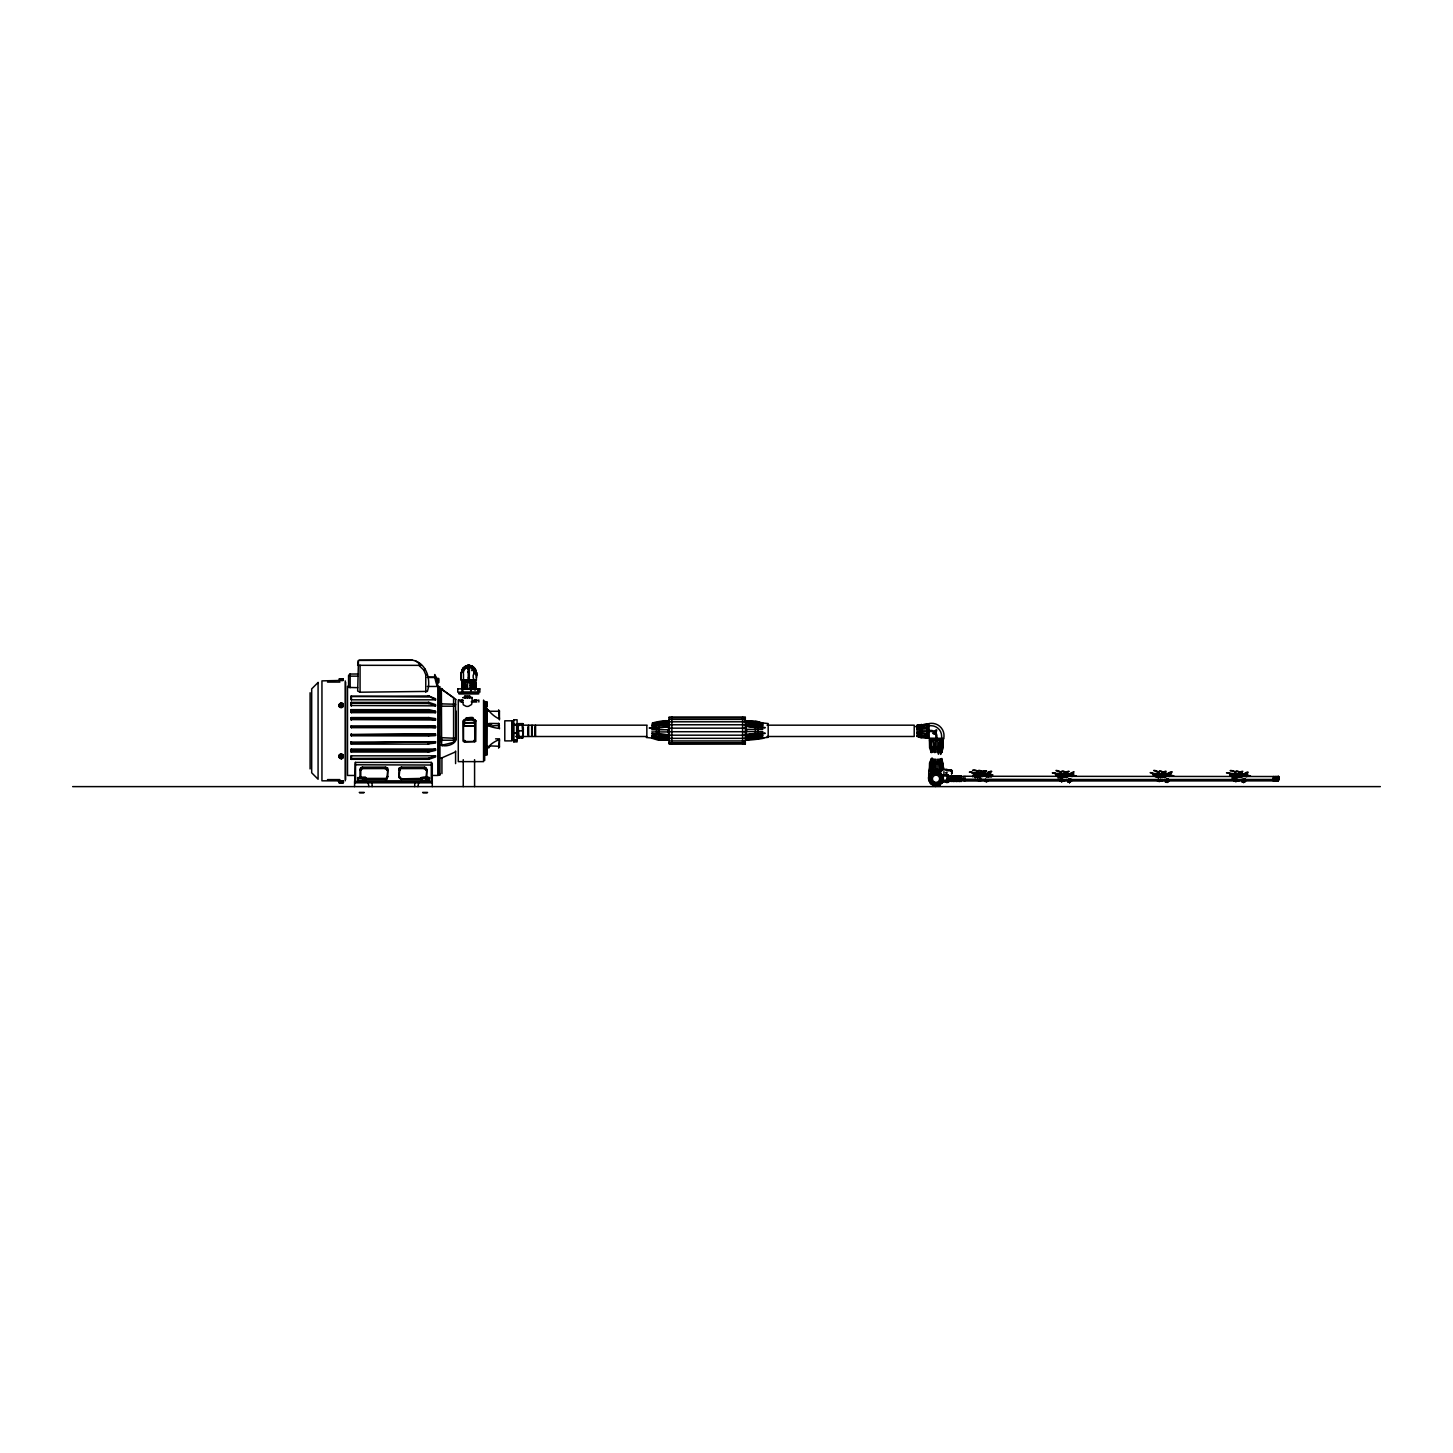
<?xml version="1.0" encoding="UTF-8"?>
<svg xmlns="http://www.w3.org/2000/svg" width="1453" height="1453" viewBox="0 0 1453 1453"><rect width="100%" height="100%" fill="white"/><g stroke="black" fill="none" stroke-linecap="round" stroke-linejoin="round"><path stroke-width="1.5" d="M439.95 775.067L439.95 773.559M461.128 675.046L461.128 679.804L463.489 680.022L463.489 673.629M469.301 671.322L469.301 680.022L468.229 680.022L468.229 671.322M476.421 677.861L476.421 674.864M941.653 738.378L941.653 736.29A10.589 10.589 0 0 0 931.064 725.701L928.976 725.701M980.557 776.592L982.373 775.848L977.869 777.264L976.888 776.047M988.984 780.007L987.241 780.079M1064.05 779.807L1062.288 780.043L1063.814 781.26C1067.101 779.208 1059.746 781.696 1063.596 779.643A2.143 1.816 -90 0 0 1062.833 779.825L1061.762 781.605L1060 781.006L1061.725 781.514M1062.851 777.664L1063.251 777.083A5.449 2.561 -90 0 1 1064.341 776.629L1064.722 776.411A2.143 1.816 -90 0 0 1063.941 776.61C1067.882 777.682 1061.435 774.958 1062.107 777.954M1071.86 780.733L1070.534 780.588M1238.283 779.789L1237.72 779.571A2.143 1.816 -90 0 0 1237.012 779.752L1235.94 781.551L1234.051 781.096L1234.977 780.642M1246.111 780.661L1245.512 780.443A2.143 1.816 -90 0 0 1244.803 780.642C1241.934 783.603 1248.69 777.591 1243.75 782.422L1241.879 782.041M461.128 674.21L461.128 675.645L461.128 672.848M461.128 674.065L461.364 672.067M461.128 673.629L461.255 672.557M468.266 664.984L468.229 672.63M468.011 665.946L469.61 666.128L467.993 665.438M469.301 672.63L469.319 664.984L469.301 669.524M476.33 673.502C476.657 670.432 470.845 674.101 474.059 680.022L476.421 679.804M474.078 672.067C474.786 675.518 478.655 669.27 476.548 676.008M468.247 669.524L468.247 665.002M945.83 780.842L945.83 781.968M946.266 775.484C931.991 777.609 953.114 771.706 946.266 780.552M985.969 775.684L984.843 774.921A6.139 3.959 -90 0 0 983.154 775.43C981.393 777.827 992.054 772.251 981.592 775.993C979.703 776.084 987.677 774.849 982.737 776.592M991.89 776.538L989.947 776.556M1073.604 774.195L1072.477 773.432A6.139 3.959 -90 0 0 1070.788 773.94L1069.898 775.175L1072.06 774.267L1068.809 774.304L1068.827 775.393L1073.767 773.831L1070.843 773.377L1069.608 774.921L1070.861 773.232A6.175 6.175 0 0 1 1073.331 772.142C1077.436 769.89 1064.086 778.517 1066.756 775.666A4.087 3.015 -90 0 0 1065.467 775.321C1061.544 776.574 1061.634 777.573 1061.398 773.868A5.449 2.561 -90 0 0 1060.309 773.414C1057.602 774.867 1066.665 773.668 1059.582 774.086M1165.56 776.719C1155.426 771.997 1152.883 775.702 1163.018 775.212A4.087 3.015 -90 0 1 1164.307 775.557C1164.925 775.956 1157.987 777.627 1157.478 776.865M401.646 779.462L401.646 778.39A1.853 1.816 0 0 1 399.811 776.574L399.03 776.792A2.652 2.615 0 0 0 401.3 779.026L421.951 779.044M424.185 768.619L424.53 767.166A2.652 2.615 0 0 1 426.819 769.4L426.819 776.792A2.652 2.615 0 0 1 426.292 778.027M928.667 778.081L928.776 771.162L930.937 771.198L930.138 775.993M935.332 786.545L935.223 785.383L936.84 785.401L935.078 785.401M935.46 769.672L935.623 759.12M937.076 769.69L937.239 759.138M943.887 775.103L943.923 771.597M471.462 689.467L471.48 681.838L471.244 692.155M472.861 689.467L473.042 682.274L471.644 682.274M939.292 740.63C938.184 772.469 937.367 738.342 940.672 740.63L939.782 752.472L940.672 740.63M360.072 665.22L360.072 692.209L427.364 691.41C431.45 679.405 426.165 662.514 412.489 660.189L358.473 660.407L357.674 691.029L360.072 692.209M387.806 769.727L387.007 777.119A1.853 1.816 0 0 1 385.154 778.953L364.885 778.953L385.499 779.026A2.652 2.615 0 0 0 387.788 776.792L387.788 769.4A2.652 2.615 0 0 0 385.499 767.166L385.172 768.619M421.933 778.953L401.627 778.844L421.933 778.408M426.437 770.526L426.038 770.417A1.853 1.816 0 0 0 424.185 768.601L425.202 768.147A2.652 2.615 0 0 1 426.492 769.255M468.084 665.801L469.682 665.801M387.243 770.508L387.007 770.417A1.853 1.816 0 0 0 385.154 768.601L386.171 768.147A2.652 2.615 0 0 1 387.261 768.982M385.172 768.564L362.614 768.601A1.853 1.816 0 0 0 360.78 770.417L359.999 770.217A2.652 2.615 0 0 1 360.326 769.255M412.47 660.261L359.272 660.261M424.185 768.564L401.646 768.601A1.853 1.816 0 0 0 399.811 770.417L399.03 770.217A2.652 2.615 0 0 1 400.647 768.147L424.222 767.947M473.987 688.704L474.277 681.838L474.259 689.467M474.386 689.83L474.622 684.436M474.913 689.067L475.095 681.838L475.185 689.83M942.198 740.63C939.619 771.47 940.509 741.084 942.997 740.63L941.562 752.472L943.197 747.823L943.233 740.195L929.448 740.195L929.593 747.823L931.337 752.472L930.083 740.195L931.228 752.472M931.972 769.255L933.026 759.084L931.972 769.255L933.534 769.636L934.424 759.102L933.371 769.273M985.752 774.031L987.568 773.995L985.697 773.632A6.175 6.175 0 0 0 983.227 774.721C978.014 777.192 995.214 770.617 986.133 774.867C984.68 772.687 983.627 774.703 985.188 774.304M988.857 774.031L988.131 773.359A5.449 2.561 -90 0 0 987.041 773.813C997.612 769.654 981.683 777.555 987.895 772.669A6.175 6.175 0 0 1 990.383 771.434C995.396 771.38 985.624 771.089 986.333 775.03M1068.009 776.828C1060.254 772.451 1063.396 775.103 1068.336 774.921C1066.375 772.96 1061.471 772.96 1060.381 776.411C1060.744 773.704 1051.009 773.813 1056.494 773.886A6.811 6.811 0 0 1 1059.219 775.085L1060.563 776.737L1061.544 775.448A6.139 3.959 -90 0 1 1061.943 775.212M1062.052 775.157C1067.21 768.564 1070.135 776.211 1065.467 773.414A5.449 2.561 -90 0 0 1064.377 773.868C1062.543 772.033 1073.095 771.089 1067.719 771.489A6.175 6.175 0 0 0 1065.249 772.56L1061.126 776.61M1167.613 773.959C1165.015 773.977 1176.331 771.089 1170.864 772.033A6.175 6.175 0 0 0 1168.412 773.105C1162.037 777.573 1173.479 771.761 1167.268 775.212M1235.922 775.956L1236.975 775.466L1235.322 774.939A4.087 3.015 -90 0 0 1234.051 774.594C1235.032 778.1 1241.589 773.414 1236.43 774.74C1232.961 771.089 1247.346 777.083 1241.207 774.467A5.449 2.561 -90 0 0 1240.117 774.031L1238.265 773.595A6.175 6.175 0 0 0 1235.795 774.667C1230.4 777.627 1246.765 770.617 1237.411 774.885A6.139 3.959 -90 0 0 1235.722 775.393C1235.722 776.828 1225.388 772.415 1230.673 773.831A6.811 6.811 0 0 1 1233.397 775.012C1235.577 777.809 1234.142 774.649 1232.671 776.701M1242.188 776.774C1228.166 773.704 1246.202 774.231 1241.062 772.705A6.139 3.959 -90 0 0 1239.373 773.214L1237.92 774.195L1239.409 772.651A6.175 6.175 0 0 1 1241.897 771.416C1246.165 770.599 1234.033 774.939 1234.469 776.592M1241.552 775.194C1239.391 775.448 1251.124 772.106 1247.509 772.088A6.175 6.175 0 0 0 1245.058 773.159C1242.188 775.611 1238.628 776.156 1234.832 776.193C1232.634 779.498 1239.918 774.576 1241.752 776.429M977.597 776.665L977.342 776.356A5.449 2.561 -90 0 0 976.253 775.92C971.113 774.54 981.629 776.574 981.193 775.048A6.175 6.175 0 0 1 983.645 773.977C988.24 773.141 973.946 778.862 975.926 775.23M977.869 777.264L978.468 776.846M985.334 776.647L982.464 774.249L978.922 773.886L983.754 770.925L986.66 771.125L984.771 770.762A6.175 6.175 0 0 0 982.319 771.834L979.921 777.627M1060.744 777.827L1059.836 776.756L1061.416 777.573M1158.368 777.882L1158.913 777.21M1162.563 776.592C1170.846 771.616 1165.996 776.047 1160.784 774.83A6.139 3.959 -90 0 0 1160.13 774.885C1157.514 772.56 1159.24 775.212 1160.039 773.668M1163.853 776.61C1168.739 776.302 1162.945 772.96 1165.252 775.63A6.139 3.959 -90 0 0 1163.653 776.047L1163.018 776.701M1234.996 777.936C1235.268 776.011 1238.646 779.335 1235.904 773.668C1236.249 769.799 1226.259 770.78 1231.799 770.617A6.811 6.811 0 0 1 1234.523 771.797L1235.904 773.668M1236.122 774.721C1239.972 774.031 1226.659 773.523 1232.707 773.486A6.811 6.811 0 0 1 1235.431 774.685L1236.249 775.72L1233.597 776.538M1241.734 775.393L1242.533 774.976M475.385 689.067L475.603 681.838L461.836 681.838M475.948 682.274L475.694 689.83L475.603 681.838M941.453 752.472L942.997 740.63M943.233 740.195L941.762 752.472M487.155 752.963L487.1 751.728M487.009 720.397C485.647 734.564 486.355 714.803 485.356 721.396M433.303 775.466L437.807 775.466L437.807 685.453C433.103 663.767 434.211 679.931 437.516 686.47L427.364 686.47M463.979 723.013L474.55 722.377L475.004 725.774L464.397 726.209L464.342 722.631M464.306 742.047L475.749 741.448L475.912 720.851C474.15 717.637 464.851 717.637 463.107 720.851L463.271 741.448L474.913 741.611M474.695 719.671L474.768 741.448M359.999 777.609L359.999 769.4A2.652 2.615 0 0 1 362.269 767.166L385.19 767.13M399.03 777.609L399.03 769.4A2.652 2.615 0 0 1 401.3 767.166L424.222 767.13M463.707 740.976L465.105 740.812L463.507 740.812L463.507 720.87C467.539 715.929 478.055 723.104 474.296 720.198M464.597 721.142C464.379 719.162 463.67 722.65 464.887 720.325M464.706 720.87L463.816 721.251M464.615 740.358L464.233 741.175M475.894 720.851L474.423 721.451L474.513 720.27M474.223 741.266L474.931 741.393M931.355 759.065L929.92 769.581L931.246 759.065L929.539 763.025L929.411 769.581L931.028 759.047M930.447 769.236C933.153 744.626 932.336 767.62 929.629 769.218M979.249 777.101L979.376 776.029A5.449 2.561 -90 0 0 978.287 775.575L977.306 775.757L978.632 776.592M984.171 776.247L983.445 775.43A5.449 2.561 -90 0 0 982.337 776.029L981.284 776.774M1156.334 776.665L1156.733 776.52A5.449 2.561 -90 0 1 1157.169 776.574C1159.603 773.359 1148.033 773.795 1154.045 773.777A6.811 6.811 0 0 1 1156.751 774.976C1159.676 778.209 1157.859 774.631 1156.025 776.647M1160.184 777.119C1163.599 771.234 1149.232 770.09 1155.153 770.562A6.811 6.811 0 0 1 1157.878 771.743L1159.24 773.595L1158.876 772.615M1062.924 774.885C1065.449 776.774 1069.535 772.596 1067.664 775.829C1066.448 776.865 1062.361 774.286 1067.901 775.702M1154.863 775.611L1156.443 776.411M1168.43 781.932C1167.885 782.204 1166.886 780.061 1167.104 782.35L1165.233 781.986M414.759 781.823L414.686 786.618M979.086 780.334L980.23 779.716L976.979 780.443M978.85 780.879L979.467 779.534L978.813 780.879L977.796 778.953M1060.744 779.662L1061.78 781.623L1062.543 780.043L1061.471 780.424M1070.861 780.679L1069.59 782.495C1065.267 779.807 1072.114 784.856 1069.226 779.062M1235.559 781.096L1236.067 780.552M1237.357 780.352L1238.01 781.205L1239.082 779.516M1242.842 782.041L1244.004 781.805M1161.056 776.574L1161.401 776.374A2.143 1.816 -90 0 1 1162.273 776.32L1164.852 776.538L1163.308 775.884A6.139 3.959 -90 0 0 1161.619 776.374L1166.396 776.138M1238.755 773.868L1238.374 774.576A6.811 6.811 0 0 1 1241.189 775.902L1240.39 776.138A5.449 2.561 -90 0 0 1239.482 776.683L1238.919 776.338A2.143 1.816 -90 0 0 1238.138 776.538L1239.518 776.756L1238.138 776.538A6.139 3.959 -90 0 1 1239.936 775.92L1241.189 776.629L1238.374 776.592A5.449 2.561 -90 0 0 1237.447 777.028L1237.03 777.591M1062.615 780.388L1062.361 780.297M1067.864 779.516L1069.59 782.495L1070.625 780.697A2.143 1.816 -90 0 1 1071.388 780.533L1069.553 782.459L1066.865 779.553M982.301 775.902L981.792 775.684A2.143 1.816 -90 0 0 980.993 775.884L981.229 775.684A6.139 3.959 -90 0 1 982.809 775.266L983.935 776.029L981.974 776.411M987.223 780.406L985.951 781.26L987.677 779.989A2.143 1.816 -90 0 1 988.458 779.807L986.605 781.768L984.716 781.333L985.643 780.86M1064.431 779.571L1063.796 781.278L1062.779 779.335M1157.442 781.096L1159.331 781.496L1161.31 779.553M1161.855 779.716L1161.347 781.133L1159.458 780.261L1161.31 781.078M1164.925 779.553L1167.104 782.386C1171.191 777.791 1166.723 782.622 1166.123 781.95M1236.485 780.17L1238.228 779.607L1236.485 779.952M979.613 776.756L982.918 775.321M1066.956 776.592C1062.579 774.503 1056.785 778.1 1061.598 774.885M1158.695 775.684L1157.532 775.902L1158.422 775.012M1058.311 776.61C1058.329 773.65 1063.868 777.555 1061.035 775.739A3.197 3.197 0 0 0 1059.655 775.484L1058.674 776.556M1235.304 776.719L1233.288 776.483M1059.092 776.61L1055.713 775.539L1057.366 776.61M1156.642 776.501C1156.624 773.196 1146.471 772.306 1151.521 772.742A6.811 6.811 0 0 1 1154.245 773.922L1155.625 775.793L1155.117 774.867M1160.275 774.322L1156.897 773.25L1159.022 774.667M463.471 697.313L472.025 697.367L472.225 701.599M461.854 672.612L462.09 670.814M463.453 672.612L463.634 671.232A5.34 5.34 0 0 1 473.95 671.232L474.132 672.612A5.34 5.34 0 0 1 473.95 673.992M466.141 718.127C482.723 714.858 464.924 724.502 466.322 717.927M929.23 778.481C930.356 764.242 951.243 776.774 939.237 784.638A7.12 7.12 0 0 0 941.944 782.168M350.99 726.663L435.537 726.264L435.537 727.662L351.39 727.662L351.117 726.028L435.537 726.246M350.99 734.782L435.537 734.056L435.537 735.436L428.762 735.781L351.39 735.781L350.99 734.437L435.537 734.037M462.853 702.398L463.325 704.85L466.122 706.303A3.869 2.143 0 0 0 468.502 706.303L471.571 704.505L472.334 701.109M342.472 756.232L342.472 755.869M499.414 727.971L497.743 728.298A29.242 9.045 0 0 1 490.315 726.5L488.371 723.721L491.641 724.193M350.99 743.137L435.537 741.738L435.537 743.064L427.8 743.918L429.016 742.755M486.882 750.129C484.158 752.472 487.245 748.186 487.1 752.145M485.611 751.092L485.411 754.47L486.882 754.852L487.155 708.21M978.668 774.703L978.196 774.267A4.087 3.015 -90 0 0 976.925 773.94C974.291 773.595 981.683 776.52 978.468 773.141A5.449 2.561 -90 0 0 977.379 772.705L976.38 772.887L979.703 775.884L977.451 771.053L972.584 770.344L974.672 769.945A6.811 6.811 0 0 1 977.397 771.143L978.777 773.014M1243.041 779.462L1242.061 779.462M499.432 725.41L487.936 726.155L487.936 723.394M1059.964 781.115L1060.781 781.187M1061.671 780.624L1063.378 780.824L1061.762 781.587L1060.781 779.117M1067.719 782.041L1069.517 782.404L1068.809 779.335M1234.124 781.096L1234.669 780.642M350.99 711.716L435.537 711.371L435.537 712.66L351.39 712.642L351.39 709.663L429.016 709.663L435.537 711.298M350.99 751.11L429.016 750.747L435.537 749.112M487.1 753.253L487.155 752M350.99 758.466L429.016 758.157L435.537 755.923M1169.465 780.679L1168.938 780.424A2.143 1.816 -90 0 0 1168.158 780.588M1156.951 776.501L1158.913 775.43M1158.731 780.987L1158.332 779.008M1166.378 779.625L1167.14 782.368L1167.667 781.405M1167.976 779.062L1167.068 782.368L1166.25 779.062L1167.177 782.241L1168.412 778.626M1241.044 779.48L1243.75 782.441L1244.603 779.117M486.882 754.852L487.1 752.817M487.1 754.47L487.009 753.108M975.326 776.265L976.616 776.592M1232.398 776.719L1231.49 775.666L1232.525 776.465M340.674 704.85L339.929 706.485M343.199 706.158C331.847 709.046 346.25 697.821 342.163 706.485M339.911 755.451C336.824 758.066 343.544 760.518 343.253 756.414L342.236 755.288M343.326 756.286A2.198 1.907 0 0 1 339.929 757.776A2.198 1.907 0 0 1 340.129 754.488A2.198 1.907 0 0 1 343.326 756.286L342.327 755.651L343.199 757.503M973.001 775.539L973.728 774.867A5.449 2.561 -90 0 1 974.818 775.321C974.963 777.573 970.731 772.76 975.944 775.811M976.634 773.377C981.193 771.834 978.941 774.921 976.107 774.322M984.48 774.395L984.081 773.813A5.449 2.561 -90 0 0 982.973 773.359C978.959 771.162 980.503 776.411 984.135 774.721C983.935 773.45 980.375 773.922 983.354 773.196C977.251 775.793 980.394 774.322 976.979 776.247M1055.95 776.265L1056.676 775.593A5.449 2.561 -90 0 1 1057.766 776.047L1058.619 776.592M1065.194 774.758L1065.921 774.086A5.449 2.561 -90 0 1 1067.011 774.54C1069.481 778.045 1069.408 774.286 1066.593 774.703A6.175 6.175 0 0 0 1064.141 775.775L1063.033 776.647M1154.917 776.501L1153.228 775.666L1154.227 775.484A5.449 2.561 -90 0 1 1155.317 775.938L1155.716 776.501M1157.133 773.977L1157.859 773.305A5.449 2.561 -90 0 1 1158.949 773.759M1159.476 774.667C1164.38 771.053 1163.817 776.392 1166.178 774.249A6.175 6.175 0 0 0 1163.726 775.321L1162.618 777.192L1161.528 776.574A5.449 2.561 -90 0 1 1161.891 776.52L1162.818 776.102M1231.563 776.538L1229.892 775.466L1233.07 776.465M1236.721 774.286C1239.137 774.177 1232.271 773.559 1234.505 773.359A5.449 2.561 -90 0 1 1235.595 773.813L1236.285 775.012M1239.373 774.703L1240.808 775.03M978.995 779.843L982.101 780.043M1070.698 781.75L1069.553 782.495L1068.7 779.171M1239.3 780.715L1239.028 780.297M1167.231 781.242L1167.14 782.368L1166.777 778.953M977.397 776.81L977.796 775.321A5.449 2.561 -90 0 1 978.886 774.867L979.613 775.539M980.721 774.358L981.429 773.141A5.449 2.561 -90 0 1 982.519 772.705L983.209 773.232M1062.579 774.994A6.139 3.959 -90 0 1 1063.233 774.939C1062.742 772.778 1068.3 773.995 1064.068 773.65A6.175 6.175 0 0 0 1061.616 774.74L1060.726 776.047A5.449 2.561 -90 0 1 1061.816 775.593L1062.815 775.63L1061.852 776.447M1069.281 775.739L1070.062 774.068L1065.176 776.629M1161.891 773.232L1161.546 774.14L1162.8 772.451A6.175 6.175 0 0 1 1165.27 771.361C1168.811 770.217 1158.495 775.829 1160.021 773.995M1171.154 774.086C1157.442 776.229 1176.676 772.052 1170.028 773.323A6.139 3.959 -90 0 0 1168.339 773.831L1166.614 775.484M1239.663 776.737L1240.281 776.102A6.139 3.959 -90 0 1 1241.97 775.593C1246.365 775.357 1250.397 771.234 1243.786 774.849M981.411 774.994L980.557 772.833L977.524 775.284M1063.796 774.939L1065.176 773.268A6.139 3.959 -90 0 1 1066.865 772.778L1067.991 773.523M1069.335 775.611C1071.388 773.632 1063.923 775.248 1065.067 777.301M1165.433 776.792L1164.543 775.848A6.811 6.811 0 0 0 1161.837 774.667C1157.932 773.559 1174.06 769.073 1160.202 775.993M1070.861 778.754L1069.517 782.477L1068.772 779.171M1161.51 774.322L1165.342 775.92L1162.781 776.574A5.449 2.561 -90 0 1 1163.926 776.193L1164.761 776.629M1241.498 776.574L1240.535 776.592L1243.096 776.356M1245.076 782.023L1243.732 782.404L1242.478 779.462L1243.732 782.422L1245.058 778.681M951.57 773.632L952.096 772.215M951.624 774.086L951.788 770.272L946.72 770.272M474.041 740.649L475.349 741.212M1066.974 776.556L1064.195 776.665L1065.122 776.556M466.813 717.927L466.813 719.744M1060.036 776.429L1058.874 776.356M933.498 740.63L934.406 752.472L933.498 740.63C929.012 738.778 935.024 761.19 932.463 747.06M464.669 689.467L464.651 681.838L464.833 688.704M485.611 724.829L487.009 724.03L486.882 720.815M462.181 671.177L465.323 666.6L470.59 665.91M475.349 740.431L474.132 740.267L474.296 741.484M472.243 719.744L472.279 717.964M942.852 780.788C932.245 797.297 924.489 770.726 933.661 772.778M437.171 678.533L437.171 682.638M438.443 682.638L438.443 678.533M485.611 702.035L485.611 706.158M486.882 706.158L486.882 702.035M519.157 723.63L518.212 727.245L519.157 738.051M521.972 738.051L522.917 734.455L521.972 723.63M977.597 776.102C977.96 772.378 968.079 773.305 973.546 773.178A6.811 6.811 0 0 1 976.271 774.358L977.669 776.229M981.447 779.244L980.848 780.552L978.414 780.443M1160.511 776.665L1162.618 777.192M1236.303 780.715L1237.956 781.115L1238.955 779.625M1237.992 781.205L1238.755 779.643L1237.974 781.187L1236.957 779.262M1243.732 782.422L1244.349 781.187M1238.501 776.937L1242.079 775.63M981.501 772.687L981.066 773.505L982.319 771.834L985.207 772.269L979.031 774.231M974.309 776.61L972.348 776.374L975.217 775.902M975.798 777.155L974.945 777.664L976.888 777.119M983.554 775.103L981.629 774.976L982.646 774.558A4.087 3.015 -90 0 1 983.808 774.939L984.117 775.175M1062.524 776.138C1062.27 772.687 1053.153 773.777 1058.529 773.559A6.811 6.811 0 0 1 1061.253 774.74L1062.143 775.684L1061.144 774.994A4.087 3.015 -90 0 0 1059.855 774.649C1058.547 775.103 1063.269 773.65 1064.286 774.776A6.811 6.811 0 0 1 1067.011 775.956L1067.555 776.574M1057.911 777.9L1059.818 777.827M1233.179 775.103L1235.813 775.357M1233.906 777.991A4.087 3.015 -90 0 0 1232.925 777.809L1232.017 778.19L1235.123 778.318M1238.791 775.775L1239.663 775.266A4.087 3.015 -90 0 1 1240.154 775.303L1238.719 775.521L1240.154 775.175M939.001 769.727L938.493 759.174L938.929 763.824M940.581 769.382L939.891 759.192L940.581 769.382L939.183 769.364M981.338 773.777L982.246 772.56A6.139 3.959 -90 0 1 983.935 772.052L985.061 772.814M986.787 774.594L987.858 773.232A6.139 3.959 -90 0 1 989.547 772.724L990.674 773.486M1161.837 774.395L1162.727 773.159A6.139 3.959 -90 0 1 1164.416 772.651L1165.542 773.414M1167.286 774.721L1167.722 774.485A5.449 2.561 -90 0 1 1168.612 773.977L1169.356 774.649M1235.104 776.047L1235.413 776.229A5.449 2.561 -90 0 1 1236.503 776.683M1243.913 775.248L1244.985 773.886A6.139 3.959 -90 0 1 1246.674 773.377L1247.8 774.14M978.214 775.085L978.595 774.74A6.139 3.959 -90 0 1 980.285 774.231L981.193 773.904A6.811 6.811 0 0 1 984.062 775.248L984.952 776.174M1063.977 774.449L1064.577 775.702M1158.731 776.429C1157.042 776.247 1158.913 774.213 1157.932 776.683M1239.209 776.647C1240.553 773.25 1250.361 773.468 1243.568 775.666M982.537 776.084L981.393 775.92A5.449 2.561 -90 0 0 980.303 776.356M1060.926 776.102L1061.235 776.302A5.449 2.561 -90 0 1 1062.052 776.538M1158.659 776.683L1156.879 776.574M1242.188 773.468L1239.409 772.651L1238.555 773.813A5.449 2.561 -90 0 1 1239.645 773.359L1240.335 773.886M987.186 780.788L987.659 780.86M1060.29 776.647L1060.817 775.575M1067.228 776.084L1065.013 776.955L1066.175 775.43A6.175 6.175 0 0 1 1068.627 774.358L1070.007 774.267M1157.878 776.501C1157.896 774.177 1160.566 777.391 1158.568 775.63A3.197 3.197 0 0 0 1157.206 775.375L1156.334 775.666L1158.259 775.448M1236.83 776.683L1238.301 775.866A6.175 6.175 0 0 1 1240.789 774.631L1244.694 774.649L1242.824 774.304A6.175 6.175 0 0 0 1240.353 775.375L1239.264 777.246M475.585 671.177L471.68 666.001L472.824 667.236M1159.458 780.715L1159.785 780.788M343.199 678.932C335.57 679.895 341.637 678.478 343.199 680.095M339.512 680.095L342.763 680.276L342.981 678.678M342.981 783.022C331.157 779.208 346.595 783.73 343.199 781.605M365.484 780.697L357.965 780.697L357.583 777.882L365.484 777.373L365.411 780.697M358.037 777.373L358.037 780.697M420.952 777.882C442.893 773.614 415.267 789.215 422.569 777.391C425.547 777.718 428.98 776.629 428.871 780.679M421.406 777.391L421.406 780.715M1239.554 776.229L1238.537 776.574M983.935 776.029C982.7 773.831 979.758 778.408 978.105 774.976A3.197 3.197 0 0 0 976.707 774.758L975.798 775.157L978.668 774.013A6.175 6.175 0 0 1 981.138 772.942C986.66 773.359 975.036 772.578 978.995 774.049M354.532 781.242L355.531 781.024M462.181 669.724L462.998 668.326L464.379 669.125M462.708 670.342L463.652 669.034M464.488 725.955L474.604 725.919M937.948 773.559L938.82 772.033L940.182 772.814L938.493 772.615M473.079 666.8L471.353 666.6M471.499 666.8L473.151 667.163L471.426 666.945M930.12 776.229L930.955 774.83M938.275 773.722L939.147 772.269L940.527 773.105L938.783 772.869M940.545 782.441L941.362 781.06L942.725 781.877L941.907 783.258L940.472 782.404M941.326 782.913L942.143 781.532M1160.602 780.933L1159.312 781.478L1158.295 779.553M1162.672 780.715L1161.601 780.533M340.747 757.231L340.111 755.197M1066.193 774.086L1064.214 774.631M462.617 689.83L462.472 681.838L462.762 692.155M930.592 740.63L932.136 752.472L929.793 740.63M463.289 689.467L463.253 681.838L463.543 688.704M1162.237 779.498L1161.347 781.151L1160.329 779.226M978.832 780.86L980.339 780.043M1234.923 779.607L1235.958 781.551L1236.993 780.642M1162.128 779.716L1161.347 781.151L1162.309 779.571M987.949 781.369L986.805 781.151M358.491 777.882L360.78 777.119L360.78 769.872A1.853 1.816 0 0 1 362.614 768.056L385.19 767.947A1.853 1.816 0 0 1 387.007 769.872M399.012 777.282L399.811 769.872A1.853 1.816 0 0 1 401.646 768.056L401.627 767.13M425.783 778.027A1.853 1.816 0 0 0 426.038 777.119L426.837 769.727M429.016 695.987L350.99 696.332L351.39 699.819L435.537 699.819L435.537 698.711L428.145 695.787L435.537 699.819M988.185 776.792L988.984 775.938A6.175 6.175 0 0 1 991.436 774.867C996.195 775.175 988.658 774.013 988.076 776.719M1237.52 776.556L1240.935 776.574M358.292 660.806L357.692 665.311L421.225 665.365L417.229 661.969M351.117 726.028L351.117 727.535M462.871 669.506L465.414 666.963M946.866 780.733L941.944 780.951L941.671 782.658L941.944 781.133M947.138 774.503L947.12 781.805L945.649 782.041M461.745 682.619L462.98 682.274M429.016 717.582L351.39 717.582L350.99 719.598L435.537 719.98L435.537 718.599L428.708 717.564L428.453 718.872L435.537 719.98M435.537 741.702L350.99 742.102L351.39 744.099L428.762 744.099M942.107 769.4L940.709 759.192L942.107 769.4L941.617 759.211L942.888 763.878C945.921 784.947 939.201 738.578 942.924 769.418M1069.735 774.849L1069.989 774.54A5.449 2.561 -90 0 1 1071.079 774.086L1071.805 774.758M1158.023 776.229L1158.277 775.938A5.449 2.561 -90 0 1 1158.949 775.539M1161.674 774.068L1161.91 773.759A5.449 2.561 -90 0 1 1163.018 773.305L1163.744 773.977M1234.669 776.283L1234.923 775.975A5.449 2.561 -90 0 1 1236.013 775.539L1236.249 775.575M1243.913 774.776L1244.168 774.467A5.449 2.561 -90 0 1 1245.257 774.031L1245.947 774.558M351.19 749.094L351.39 752.018L428.762 752.018L435.537 750.311L435.537 749.04L351.39 749.058L351.117 751.964M342.163 706.721L342.745 703.742M981.12 780.007L982.01 779.643M429.016 702.398L351.39 702.398L350.99 705.504L435.537 705.849L435.537 704.614L428.417 702.271L428.453 703.415L435.537 705.849M351.117 755.941L351.39 759.301L428.762 759.301L435.537 756.977L435.537 755.814L351.39 755.832L351.117 759.301M1060.817 777.991L1062.579 776.846L1061.834 778.027M1165.088 775.339L1165.887 774.522L1164.144 774.594A6.175 6.175 0 0 0 1161.692 775.666L1160.874 776.629M972.42 776.61L973.274 776.102A4.087 3.015 -90 0 1 974.563 776.447L974.854 776.683M981.665 775.103L981.138 774.104L978.795 775.303M1059.001 775.157L1061.889 775.884M1156.552 775.048L1157.405 774.54A4.087 3.015 -90 0 1 1158.695 774.885L1159.167 775.321M1162.164 775.72L1165.27 775.63M340.674 703.161L339.058 704.996M341.582 707.411L343.199 705.577M339.058 756.341C339.203 753.508 344.198 754.452 342.962 757.031A1.889 1.635 0 0 1 340.111 758.412A1.889 1.635 0 0 1 340.274 755.596L340.674 754.488M341.582 758.757L342.018 757.739M499.432 739.559L497.743 740.249A29.242 23.648 0 0 0 490.315 744.917L489.08 747.75M1244.331 781.605L1244.313 781.532M476.33 680.385L476.548 674.573M982.246 774.031L985.08 773.813M1153.5 776.156L1155.644 775.43M1162.745 774.649L1163.617 774.013A5.449 2.561 -90 0 1 1164.561 774.431L1164.961 774.994M1230.128 776.211L1231 775.575A5.449 2.561 -90 0 1 1231.944 775.975L1232.344 776.556M1162.854 773.795L1161.619 773.541A6.175 6.175 0 0 0 1160.638 773.813L1163.235 773.577M418.755 665.202L423.804 670.105L424.966 668.998M927.25 724.03L927.25 737.906L920.73 737.761L916.752 736.017L921.384 736.98M340.056 755.687L340.256 755.506A1.889 1.635 0 0 1 343.017 757.122L342.2 757.576M1065.703 776.501L1066.102 776.156A6.139 3.959 -90 0 1 1067.792 775.648L1067.719 775.739M341.546 754.852L340.093 755.633L342.454 755.633M1163.889 776.556L1161.728 776.465M1236.612 776.719L1236.521 778.081M926.887 736.762L919.785 735.4L916.752 735.218L926.887 737.579L916.752 736.126M746.025 739.795C772.651 736.108 766.657 738.814 746.606 740.249L746.025 720.997L756.45 721.197L762.789 723.122M1064.613 776.756L1066.756 776.647L1065.757 775.993A6.139 3.959 -90 0 0 1064.068 776.501L1063.669 776.574M986.169 776.647L991.582 776.592M986.442 776.665L986.605 776.556A2.143 1.816 -90 0 1 987.386 776.374L986.66 776.647M667.908 738.76L651.743 736.653L667.908 738.76L667.908 739.868L651.743 737.888L656.574 737.997M667.908 739.868L659.117 739.05M762.789 723.558C756.286 720.797 727.935 719.362 757.957 723.322M746.606 722.541L762.789 724.666L746.606 722.541L746.606 721.451M464.524 722.541L474.859 723.013M1246.056 776.52L1250.452 775.884L1248.581 775.521A6.175 6.175 0 0 0 1246.111 776.592M1238.174 776.629L1239.99 776.047M474.604 668.326L473.188 669.161C474.768 667.09 476.548 670.687 474.023 670.905L475.494 670.087M1162.128 776.683L1161.401 776.374M473.987 670.559L475.403 669.724L474.041 670.505A5.63 5.63 0 0 1 474.386 671.904M464.797 667.236C467.63 664.057 462.69 669.052 466.322 666.945M466.25 666.6L464.524 666.8M930.973 780.497L929.557 781.296L930.774 782.404M938.493 784.348L939.855 783.567M916.752 725.592L927.25 724.139L916.752 725.465L927.25 724.647L919.785 725.737M931.7 782.277L930.229 783.076L930.138 780.969M938.602 784.965L940.345 784.783L938.947 785.564L938.057 783.984M1276.697 779.861L1277.605 780.77L1274.481 780.061M1277.459 780.806L1273.809 780.388L1277.605 780.751L1274.899 780.261M341.891 706.921L339.512 706.249L339.058 704.414M339.058 678.932L342.745 678.932M343.199 782.767L339.058 782.767M357.583 777.882L365.502 777.409M360.181 777.282L365.847 777.882M365.847 780.207L358.491 780.207M421.86 777.882L429.216 777.882M429.216 780.207L421.86 780.207M440.895 758.284L455.588 751.855M926.887 733.856L916.752 732.966L926.887 733.856C928.848 738.233 909.215 732.475 921.384 734.891M963.194 776.647L963.194 779.607L1276.969 779.934C1270.213 779.789 1282.527 779.625 1274.263 779.298L1274.426 780.879L962.758 780.987L962.758 779.498M1065.812 779.662L1066.339 779.571A3.197 3.197 0 0 1 1067.701 779.843L1068.282 780.17M360.671 777.192L360.744 777.155A1.853 1.816 0 0 0 361.016 778.027M399.702 777.192L399.775 777.155A1.853 1.816 0 0 0 401.646 778.953M464.778 696.514L469.846 696.514M469.482 698.221L469.846 696.187M1159.966 776.683L1161.038 776.411M937.766 785.02L939.383 784.348M342.745 782.767L339.294 783.022M429.016 758.157L427.709 759.12L428.762 759.301M667.908 734.782L651.743 733.565L667.908 734.782L667.908 736.671L651.743 735.454L654.958 735.545M667.908 736.671L659.117 736.217M746.606 724.629L762.789 725.846L746.606 724.629C742.883 729.206 790.486 727.989 746.606 726.518M455.988 699.492L441.403 689.176M441.367 688.922L441.639 745.316L453.59 742.356L453.59 697.694L441.222 688.849L441.222 714.458M1064.849 780.37L1063.996 780.642M351.19 695.914L351.39 699.819M1275.443 777.083L1277.859 776.483L1274.263 777.282L1278.041 776.883L1275.916 777.101M429.016 750.747L427.709 751.673L428.762 752.018M921.384 727.027L916.752 727.59L927.25 726.863L927.25 728.244L916.752 728.97L921.384 728.407M1275.916 777.664L1274.263 777.773L1278.041 777.627L1274.263 777.464L1275.916 776.937L1275.916 779.48L1278.041 779.571L1274.263 779.062L1275.68 779.462M1277.459 779.934L1274.154 779.498M1277.605 780.188L962.249 779.553M947.937 781.224L940.709 781.333M947.937 781.387L946.357 781.387L948.119 781.496M440.604 744.844C444.781 747.26 454.19 745.062 455.988 740.049L455.988 711.08M357.674 673.992L349.737 674.047L348.557 675.591L348.611 687.432L357.674 687.669M467.085 666.273L470.681 666.273L474.895 669.506M432.286 786.618L432.286 763.388L431.287 762.389L355.258 762.425L354.532 786.618M355.531 781.823L354.532 782.822L432.286 782.822L431.287 781.823L355.531 781.823L355.531 762.389M418.9 781.823L417.901 786.618M429.016 734.383L427.709 735.145L428.762 735.781M1275.262 776.538L1278.041 776.774L1278.204 781.078M471.408 701.708L478.854 700.055L478.854 701.999M934.424 772.106L938.039 772.161L942.234 775.484M1065.521 776.193L1064.395 776.447L1065.267 776.138A3.197 3.197 0 0 1 1066.629 776.411L1066.811 776.574M946.412 781.369L948.119 781.66M436.245 677.552L427.364 677.443M656.574 723.213C643.261 724.429 666.364 719.362 667.908 721.051L659.117 721.978M759.937 738.124L768.183 737.361L768.183 723.558L746.025 721.142M926.887 725.156C902.386 727.481 925.252 727.027 926.887 724.357M656.574 723.685C637.504 723.249 689.757 720.525 659.117 722.631M757.957 737.615C774.631 737.597 732.439 740.739 751.655 738.851M667.908 722.922L651.743 725.029L668.507 723.303L667.908 721.814M440.895 737.652L455.588 738.306A1.998 1.889 0 0 1 453.59 740.213L441.403 740.213M746.606 738.396L762.789 736.271L746.025 737.997L746.606 739.486M425.765 692.209L425.765 674.755L427.364 674.701M1275.353 777.028L1274.263 777.083L1277.895 776.828L1275.516 776.61M351.39 696.296L351.299 699.819M1278.041 776.774L1275.752 776.556M654.958 726.137C638.575 726.064 690.175 724.103 659.117 725.465M349.356 676.154L357.674 676.154M440.895 703.851L455.588 704.233A1.998 1.962 0 0 1 453.59 706.194L441.403 706.194M429.016 725.919L427.8 726.9L435.537 727.662M667.908 726.9C624.1 728.262 671.486 729.624 667.908 725.011M746.606 734.419C790.414 733.038 743.046 731.694 746.606 736.308L762.789 735.164L746.606 736.308M946.157 782.023L946.266 780.315L941.944 780.279M468.247 667.345L469.319 667.345M461.636 671.813L463.325 671.813M474.314 671.813L475.966 671.813L475.676 673.774M427.364 677.134L435.882 677.134M468.229 677.933L469.301 677.933M436.917 678.533L438.697 678.533L438.715 682.619L436.917 682.638M461.491 679.804L476.057 679.804M338.949 680.404L343.326 680.404L321.948 680.876L321.948 780.824L343.326 780.842L338.949 781.296M437.171 680.585L438.443 680.585M463.616 680.385L461.255 680.167L461.255 674.573M461.491 680.694L476.057 680.694M461.618 681.057L462.672 681.057M468.756 681.057L471.517 681.057M472.534 681.057L473.551 681.057M462.326 681.221L475.222 681.221M327.506 682.093L339.893 682.093M464.488 682.274L466.032 681.838L466.05 689.467M470.191 685.507L471.517 685.507M475.367 688.704L462.181 688.704L462.326 692.155M457.713 688.849L479.871 688.849M460.873 692.554L476.729 692.554M461.255 692.954L476.348 692.954M459.148 693.408L478.455 693.408M458.748 693.808L478.854 693.808M464.815 696.169L469.828 696.169M428.762 696.968L351.39 696.477M462.708 697.712L472.225 697.712M461.473 699.747L462.508 699.747M474.404 699.747L476.13 699.747M462.817 700.146L461.818 700.146L462.817 700.437M474.132 700.146L475.767 700.146L474.786 700.437A7.501 1.471 0 0 1 474.15 700.582M458.748 701.999L458.748 700.055L462.508 700.546M474.404 700.546L475.658 700.546M460.819 701.999L462.672 701.999M471.408 701.999L476.784 701.999M485.356 702.035L487.155 702.035L487.155 706.14L485.356 706.158M462.799 702.217L459.584 700.328M428.762 703.543L350.99 703.234M485.611 704.106L486.882 704.106M435.537 712.642L428.762 710.935L351.008 710.68M488.371 710.008L489.316 711.244L499.414 711.298M669.143 717.764L745.316 717.764M428.762 718.944L351.008 718.654M669.143 719.398L745.316 719.398M513.799 719.871L517.086 719.762L517.086 741.92L513.799 741.829M669.143 721.796L745.316 721.796M485.611 722.087L486.882 722.087M485.611 723.067L486.882 723.067M489.334 723.431L499.033 723.54L499.432 728.825M513.799 724.375L517.086 724.375M669.143 724.775L745.316 724.775M484.793 724.902L485.284 720.179M513.799 724.811L517.086 724.811M515.815 725.174L647.094 725.174M767.075 725.174L914.209 725.174L914.209 736.471L767.075 736.508M428.762 727.299L351.008 727.009M669.143 728.171L745.316 728.171M746.025 729.37L762.789 729.37M651.743 729.751L668.507 729.751M916.752 730.169L927.25 730.169M928.976 730.423L931.591 730.441A5.776 5.776 0 0 1 936.876 735.436L936.931 738.378M519.157 730.841L521.972 730.841M669.143 731.713L745.316 731.713M746.025 731.567L762.789 731.567M928.976 731.495L930.864 731.495A4.704 4.704 0 0 1 933.879 732.366L933.97 732.421M651.743 731.931L668.507 731.931M916.752 731.767L927.25 731.767M513.799 732.784L517.086 732.784M513.799 733.293L517.086 733.293M669.143 735.182L745.316 735.182M435.537 735.436L351.045 735.236M515.815 736.508L647.094 736.508M669.143 738.342L745.316 738.342M929.103 738.16L943.814 738.378L944.014 736.29A12.332 12.332 0 0 0 931.064 723.34L928.976 723.558L929.193 738.251M495.6 738.851L499.432 738.851L499.432 747.314M929.103 739.05L943.687 739.05M929.938 739.577L942.852 739.577M513.799 740.049L517.086 740.049M513.799 740.34L517.086 740.34M935.587 740.63L937.185 740.63M669.143 740.957L745.316 740.957M669.143 742.864L745.316 742.864M669.143 743.355L745.316 743.355M745.316 743.954L669.143 744.118L669.143 717.001L745.316 717.001L745.316 744.118M489.316 745.861L499.432 746.279M929.811 747.06L942.979 747.06M929.557 740.195L930.81 748.931L941.889 748.931M435.537 750.311L350.99 749.966M485.611 751.51L486.882 751.51M485.611 753.453L486.882 753.453M485.611 753.871L487.009 754.016M355.531 764.787L432.286 765.023M361.198 768.11L387.86 768.11M398.957 768.11L425.62 768.11M944.959 769.327L946.956 769.327M944.559 769.872L947.41 769.636M946.266 769.963L951.315 769.963L951.951 772.124L950.934 770.526M946.502 770.744L951.552 770.744M950.916 771.198L951.86 771.198M945.522 772.687L947.174 772.687M945.903 774.177L946.938 774.177M944.904 775.139L947.774 775.139M354.296 775.466L347.521 775.466L347.521 686.234M963.012 776.247L1274.862 776.52L1274.717 780.025L1273.318 779.716M930.646 777.7L929.012 777.7L929.375 779.262M928.394 777.827L929.193 779.553M1274.263 778.009L1278.041 778.009L1274.263 778.336M943.469 778.1L941.163 778.1L941.163 779.135L943.469 779.135M364.885 778.408L385.154 778.408A1.853 1.816 0 0 0 387.007 776.574L387.806 776.465M928.54 778.372L930.846 778.372M928.54 779.426L930.846 779.426M327.506 779.607L339.893 779.607M357.347 780.824L429.47 780.842M941.508 782.041L947.174 782.059M935.223 785.474L936.785 785.474M935.078 785.764L936.64 785.764M72.65 786.618L1380.35 786.618M359.254 792.394L364.194 792.394M422.623 792.412L427.563 792.412M359.654 792.793L363.795 792.793M423.023 792.775L427.146 792.811M426.837 776.465L426.038 776.574A1.853 1.816 0 0 1 425.311 778.027M930.665 762.08L941.907 762.262M929.738 763.679L942.979 763.878M933.553 765.876L934.897 765.894M935.478 769.309L937.076 769.327M929.302 769.581L943.251 769.781M929.775 770.126L941.889 770.308M931.464 770.308L932.463 770.326M928.921 770.635L941.544 770.816M928.903 771.525L941.526 771.706M930.737 777.991L928.939 777.954L928.921 779.571L930.719 779.589M1275.916 779.244L1274.263 779.044L1275.916 778.99M431.287 781.024L432.286 781.242M1273.064 779.698L1275.48 779.861M1275.353 779.317L1274.263 779.28L1275.916 779.407M659.117 739.686L668.507 740.176L658.082 740.122L651.743 738.178M656.574 738.469L646.331 737.506M927.25 737.797L916.752 736.344M342.745 704.324L342.2 704.251A1.889 1.635 0 0 1 342.399 706.921A1.889 1.635 0 0 1 339.457 706.449A1.889 1.635 0 0 1 340.747 704.106M339.058 755.76L339.512 757.594L341.582 758.175M1274.263 778.881L1278.041 779.026L1274.263 778.59L1275.916 778.699M946.266 780.279L946.866 782.749M367.918 781.823L368.917 786.618M339.802 706.285L341.582 706.83M1275.48 780.152L1273.809 780.043L1273.791 776.447M1274.517 779.68L1273.318 779.48L1273.355 781.078M429.016 709.663L427.781 709.863L428.762 710.935M1066.702 776.556L1066.375 776.302A5.449 2.561 -90 0 0 1065.558 776.538M422.205 780.679L420.952 780.207M1274.408 779.498L1274.899 780.515M1160.475 774.758L1161.91 775.593M340.129 706.739L340.02 706.394A1.889 1.635 0 0 0 343.017 704.959A1.889 1.635 0 0 0 340.274 703.415A1.889 1.635 0 0 0 340.111 706.231L340.71 706.848M1162.237 776.52L1162.818 776.029A3.197 3.197 0 0 1 1164.18 776.302L1164.434 776.629M977.778 774.849L979.685 776.465M1160.202 776.138L1162.527 775.121L1164.997 776.356M465.142 698.221L464.778 696.187M415.558 661.079L416.593 661.569M1062.652 774.849L1060.944 773.541M464.451 669.161L462.998 668.326M931.845 775.194L930.338 774.304L929.557 775.666L930.973 776.719M930.973 776.483L929.557 775.666L930.356 774.485L931.791 775.339M932.009 783.857L933.371 784.638M931.827 784.148L933.189 784.929M991.436 776.447L990.601 776.156A6.139 3.959 -90 0 0 988.912 776.665M442.42 689.067L441.349 688.45M1236.031 776.392L1232.961 775.72L1233.851 775.412A3.197 3.197 0 0 1 1235.213 775.684L1236.158 776.574M1242.715 780.497L1241.879 779.771A3.197 3.197 0 0 0 1241.044 779.553M1166.069 780.443L1165.252 779.734A3.197 3.197 0 0 0 1164.398 779.498M978.959 774.449C978.032 771.852 970.513 773.232 975.581 772.833A6.811 6.811 0 0 1 978.305 774.013L979.667 775.866L979.195 774.958M1068.918 776.411L1066.556 774.213M934.751 733.166L934.824 733.238A4.704 4.704 0 0 1 935.859 736.217L935.859 738.378M340.02 756.85L339.929 756.432M985.261 779.462L986.623 781.787L985.643 779.28M489.316 711.244L490.315 712.406A29.223 29.223 0 0 0 497.743 718.182L499.432 719.017L498.633 709.827M1061.925 774.776L1061.017 773.632M1155.662 776.647L1154.953 775.829M423.804 670.105L425.765 674.755M1234.087 776.792L1235.595 777.5M1231.872 774.849C1231.254 771.834 1222.917 773.123 1228.166 772.796A6.811 6.811 0 0 1 1230.873 773.977L1232.162 775.648M1164.852 774.267C1165.451 770.653 1155.189 771.307 1160.765 771.234A6.811 6.811 0 0 1 1163.49 772.415L1165.706 777.301M1066.665 774.431L1067.41 775.103M974.745 774.177C974.128 771.18 965.791 772.451 971.04 772.124A6.811 6.811 0 0 1 973.746 773.323L975.108 774.994M930.138 781.877L934.261 785.02A6.43 6.43 0 0 1 929.648 780.424M1241.498 774.322L1240.135 772.469A6.811 6.811 0 0 0 1237.411 771.289C1231.89 771.489 1241.861 770.471 1241.516 774.34M1236.739 776.211L1233.651 773.868M1066.829 773.468C1066.339 770.326 1058.038 771.652 1063.233 771.343A6.811 6.811 0 0 1 1065.939 772.524L1067.228 774.213M1061.217 772.796C1064.068 772.814 1051.591 769.636 1057.621 770.671A6.811 6.811 0 0 1 1060.327 771.87L1062.524 776.429M1058.056 775.884L1056.694 774.031A6.811 6.811 0 0 0 1053.97 772.851C1048.448 773.05 1058.42 772.033 1058.093 775.902M983.881 772.742L982.991 771.815A6.811 6.811 0 0 0 980.285 770.617C974.218 769.491 986.841 773.069 983.881 772.742L984.28 773.486M441.512 745.534L442.438 745.68M475.095 681.838L474.277 681.838M941.871 775.993L941.671 774.304L942.452 775.666L940.945 776.538L940.963 774.776M940 783.839L938.82 784.929L938.02 783.53M474.023 668.671L474.895 670.414M930.047 781.351L930.828 782.749M979.831 778.608L980.866 780.552L981.084 779.516M372.059 781.823L372.113 786.618M929.466 780.243L932.463 784.638L937.603 785.31A7.12 7.12 0 0 1 929.012 776.52M1234.977 779.062L1235.994 781.551M1243.822 782.295L1243.423 779.008M499.432 740.086L498.633 748.132M464.27 725.665L464.252 723.013M475.494 670.814L475.73 672.612M466.794 719.453L466.794 718.145M441.367 741.974L441.24 736.435M930.81 748.931L931.01 752.472M362.596 767.13L362.614 768.619M462.072 682.202L462.417 689.067M462.108 689.83L461.945 681.838L461.981 689.467M362.614 768.474L361.615 768.147A2.652 2.615 0 0 0 361.016 768.492M385.19 779.044L385.172 779.462M441.93 773.614L441.93 758.284M1278.876 776.792L1278.876 779.571M1278.64 776.447L1278.604 780.461M1278.477 776.174L1278.386 780.806M1277.895 779.371L1277.786 780.661M1275.353 777.01L1275.48 780.697M1274.063 777.337L1274.063 779.026M1273.627 779.462L961.995 779.571M1273.155 777.409L1273.155 778.935M1272.719 779.444L1272.592 780.406M964.937 776.465L964.937 779.989M964.756 779.48L964.647 780.951M964.501 779.752L964.501 781.06M963.884 779.444L963.993 780.388M961.45 775.938L961.45 780.497M961.268 775.666L961.268 776.81M961.014 779.298L961.014 781.587M960.851 779.298L960.851 781.369M960.506 779.771L960.506 780.897M960.088 779.662L960.251 780.897M959.924 775.938L959.924 780.497M959.761 775.666L959.489 781.587M959.343 779.298L959.343 781.369M958.998 779.771L958.998 780.897M958.58 779.662L958.726 780.897M958.417 775.938L958.417 780.497M958.235 775.666L957.963 781.587M957.818 779.298L957.818 781.369M957.473 779.771L957.473 780.897M957.055 779.662L957.218 780.897M956.891 775.938L956.891 780.497M956.71 775.666L956.455 781.587M956.31 779.298L956.31 781.369M955.965 779.771L955.965 780.897M955.547 779.662L955.693 780.897M955.366 775.938L955.366 780.497M955.202 775.666L954.93 781.587M954.784 779.298L954.784 781.369M954.439 779.771L954.439 780.897M954.294 779.662L954.167 780.897M953.858 775.938L954.022 780.697M953.677 775.666L953.713 780.297M953.422 779.298L953.422 781.587M952.914 779.771L952.914 780.897M952.768 779.662L952.659 780.897M952.333 775.938L952.496 780.697M952.169 775.666L952.187 780.297M951.642 770.907L951.751 773.141M951.897 779.298L951.897 781.587M951.406 779.771L951.406 780.897M951.243 779.662L951.134 780.897M950.825 775.884L950.989 780.697M950.553 779.298L950.553 781.369M949.808 775.611L950.062 780.697M949.535 779.298L949.535 781.641M949.045 779.789L949.045 780.951M948.773 779.789L948.773 780.951M948.337 775.03L948.337 781.405M948.155 774.758L948.064 782.223M947.883 780.897L947.883 782.495M947.392 780.879L947.647 781.968M945.939 780.969L946.121 782.077M945.667 780.951L945.83 782.277M942.997 779.262L942.997 777.7L942.325 779.262M941.108 775.466L941.108 776.792M937.185 740.195L937.185 752.472M936.658 786.218L936.658 783.912L935.623 783.912L935.623 786.218M936.386 771.307L936.386 773.595L935.351 773.595L935.351 771.307M935.587 740.195L935.587 752.472M928.867 777.991L928.867 779.553M928.304 723.667L928.304 738.251M927.795 724.52L927.795 737.416M926.887 730.169L926.887 731.767M921.384 724.375L921.384 737.561M919.785 725.283L919.785 736.653M757.957 723.739L757.957 724.974M757.957 726.591L757.957 738.233M755.397 721.469L755.397 738.687M746.606 729.37L746.606 731.567M742.61 717.001L742.61 744.118M671.867 717.001L671.867 744.118M669.361 722.032L669.361 739.65M668.507 721.36L668.507 740.303M667.908 729.751L667.908 731.931M659.117 721.85L659.117 739.831M656.574 724.121L656.574 725.356M656.574 726.954L656.574 734.728M656.574 736.326L656.574 737.561M646.839 726.082L646.839 735.599M535.576 725.301L535.576 736.38M535.122 725.592L535.122 736.108M534.995 727.517L534.995 728.498M534.995 729.043L534.995 730.223M534.995 731.458L534.995 732.657M534.995 733.202L534.995 734.183M532.125 725.301L532.125 736.38M531.653 725.592L531.653 736.108M528.656 725.301L528.656 736.38M528.202 725.592L528.202 736.108M528.075 727.517L528.075 728.498M528.075 729.043L528.075 730.223M528.075 731.458L528.075 732.657M528.075 733.202L528.075 734.183M523.334 727.517L523.334 728.498M523.334 729.043L523.334 730.223M523.334 731.458L523.334 732.657M523.334 733.202L523.334 734.183M517.45 724.993L517.45 736.689M516.65 724.466L516.65 737.216M513.799 719.762L513.799 741.92M513.399 722.922L513.399 738.778M513 723.285L513 738.396M512.6 722.922L512.6 738.778M512.328 721.197L512.328 740.485M499.432 710.644L499.432 719.889M498.633 723.358L498.633 728.443M487.936 709.827L487.936 711.244M487.936 746.188L487.936 748.132M486.41 707.811L486.41 753.871M485.484 707.811L485.484 722.032M485.484 724.884L485.484 749.112M485.284 701.726L485.284 706.467M485.284 750.093L485.284 754.87M484.684 701.181L484.684 760.5M483.558 700.055L483.558 761.626L458.276 761.626L458.276 700.055M479.781 688.849L479.871 692.155L457.713 692.155L457.822 688.849M478.291 688.849L478.291 692.155M478.001 688.849L478.001 692.155M474.75 723.013L474.75 725.61M474.586 759.683L474.586 786.618M470.736 688.849L470.736 692.155M469.555 689.467C471.68 679.786 465.85 679.786 467.957 689.467M467.321 696.514L467.321 698.076M463.253 759.683L463.253 786.618M455.588 699.529L455.588 739.958M455.588 751.019L455.588 763.606M439.95 686.633L439.95 774.685M438.733 686.234L438.733 775.466M436.826 678.206L436.826 682.964M431.287 762.389L431.287 781.787M426.001 777.882L426.001 780.207M362.632 777.882L362.632 780.207M351.39 702.271L351.39 705.849M351.39 709.609L351.39 712.642M351.39 717.582L351.39 719.98M351.39 725.919L351.39 727.662M351.39 734.037L351.39 735.781M351.39 741.702L351.39 744.099M351.39 749.058L351.39 752.091M351.39 755.832L351.39 759.429M351.117 702.398L351.117 705.758M351.117 709.736L351.117 712.533M351.117 717.709L351.117 719.871M351.117 734.146L351.117 735.654M351.117 741.829L351.117 743.99M350.155 674.01L350.155 687.669M345.651 682.093L345.651 779.607M345.251 680.876L345.251 780.824M341.582 678.932L341.582 680.095M340.674 781.605L340.674 782.767M310.088 692.754L310.088 768.928M1233.379 776.574A5.449 2.561 -90 0 1 1233.797 776.629M1160.366 779.716A2.143 1.816 -90 0 1 1161.147 779.534M465.36 668.144A5.63 5.63 0 0 1 468.066 667.018M470.954 667.399A5.63 5.63 0 0 1 473.26 669.179M424.185 768.056A1.853 1.816 0 0 1 426.038 769.872M361.506 778.027A1.853 1.816 0 0 1 360.78 776.574L359.999 776.792A2.652 2.615 0 0 0 360.526 778.027M387.261 778.844A2.652 2.615 0 0 1 386.48 779.516M941.544 780.243A5.721 5.721 0 0 1 931.954 782.804A5.721 5.721 0 0 1 934.515 773.232A5.721 5.721 0 0 1 941.544 780.243A5.54 5.54 0 0 1 940.89 781.714M941.362 780.715A5.812 5.812 0 0 1 940.618 782.023M930.646 780.715A5.812 5.812 0 0 1 930.247 779.244M930.211 778.118A5.812 5.812 0 0 1 930.646 776.265M931.3 775.067A5.812 5.812 0 0 1 933.789 773.123M937.803 772.96A5.812 5.812 0 0 1 939.546 773.886M940.618 774.958A5.812 5.812 0 0 1 941.526 776.683M932.317 783.367A5.812 5.812 0 0 1 931.246 782.295M941.417 781.986A6.43 6.43 0 0 1 940.4 783.312M934.225 784.856A6.302 6.302 0 0 1 929.775 780.388M930.447 778.481A5.558 5.558 0 0 1 930.646 777.046M931.191 775.702A5.558 5.558 0 0 1 932.081 774.558M937.439 773.123A5.558 5.558 0 0 1 938.783 773.668M940.817 775.702A5.558 5.558 0 0 1 941.362 777.046M940.545 783.04A6.43 6.43 0 0 0 941.58 781.696A6.302 6.302 0 0 1 940.454 782.931M939.219 784.057A6.43 6.43 0 0 1 937.675 784.693A6.302 6.302 0 0 0 939.147 783.93M930.429 781.696A6.43 6.43 0 0 1 929.793 780.152M929.575 778.481A6.43 6.43 0 0 1 932.79 772.923M934.333 772.269A6.43 6.43 0 0 1 942.216 780.152M930.556 781.641A6.302 6.302 0 0 1 929.92 780.116M929.702 778.481A6.302 6.302 0 0 1 932.862 773.032A6.629 6.629 0 0 0 932.027 784.075A6.629 6.629 0 0 0 942.507 780.679M937.639 772.397A6.302 6.302 0 0 1 942.089 776.846M937.948 772.506A6.629 6.629 0 0 1 941.925 775.648M938.838 783.712A5.54 5.54 0 0 1 937.494 784.257M461.818 671.213A7.301 7.301 0 0 1 465.123 666.727M466.867 665.964A7.301 7.301 0 0 1 475.966 674.719A7.301 7.301 0 0 0 469.882 665.401A7.301 7.301 0 0 0 461.509 672.467M463.162 669.67A6.593 6.593 0 0 1 464.215 668.307M473.533 668.307A6.593 6.593 0 0 1 475.24 671.268M472.497 668.253A5.957 5.957 0 0 1 473.587 669.343M474.368 670.687A5.957 5.957 0 0 1 474.768 672.194M467.83 668.998A3.741 3.741 0 0 1 468.792 668.87M471.426 669.96A3.741 3.741 0 0 1 472.025 670.741M462.345 672.612A6.448 6.448 0 0 1 470.463 666.382M472.025 667.018A6.448 6.448 0 0 1 475.24 672.612M933.098 733.402C935.205 737.234 940 723.794 933.153 733.275M1070.334 779.171L1069.517 782.477L1070.425 779.171M932.172 783.567L933.026 785.219L932.172 783.567M932.1 784.057L933.135 785.474L932.1 784.057M1154.118 773.65L1158.858 774.54A6.811 6.811 0 0 0 1156.079 773.45L1154.118 773.65M318.08 682.474L311.687 688.885L311.687 772.796L318.08 779.226L318.08 682.474M1072.441 776.193L1071.86 776.574A6.175 6.175 0 0 1 1074.385 775.575L1076.273 775.938L1072.441 776.193M1169.992 776.084L1169.411 776.465A6.175 6.175 0 0 1 1171.935 775.466L1173.824 775.829L1169.992 776.084M933.189 772.033L932.172 773.396L933.189 772.033M511.928 720.797L504.79 720.797L504.79 740.885L511.928 740.885L511.928 720.797M522.917 723.63L518.212 723.63L518.212 738.051L522.917 738.051L522.917 723.63M936.785 771.489L935.223 772.161L936.785 771.489M1274.899 779.771L1273.809 779.752L1275.007 779.88M462.799 701.072L462.672 701.109M931.391 782.023A5.812 5.812 0 0 0 932.463 783.094A5.503 5.503 0 0 1 931.5 782.114M933.407 783.276A5.213 5.213 0 0 0 941.217 778.754A5.213 5.213 0 0 0 933.407 774.249A5.213 5.213 0 0 0 933.407 783.276M931.064 783.894A7.12 7.12 0 0 0 942.906 780.461A7.12 7.12 0 0 0 934.025 771.924A7.12 7.12 0 0 0 931.064 783.894M934.188 781.914A3.651 3.651 0 0 0 939.655 778.754A3.651 3.651 0 0 0 934.188 775.611A3.651 3.651 0 0 0 934.188 781.914M339.929 757.558A2.198 1.907 0 0 0 343.326 756.05A2.198 1.907 0 0 0 340.129 754.27A2.198 1.907 0 0 0 339.929 757.558M340.111 757.576A1.889 1.635 0 0 0 343.017 756.305A1.889 1.635 0 0 0 340.274 754.761A1.889 1.635 0 0 0 340.111 757.576M339.929 707.32A2.198 1.907 0 0 0 343.326 705.831A2.198 1.907 0 0 0 340.129 704.051A2.198 1.907 0 0 0 339.929 707.32"/></g></svg>
